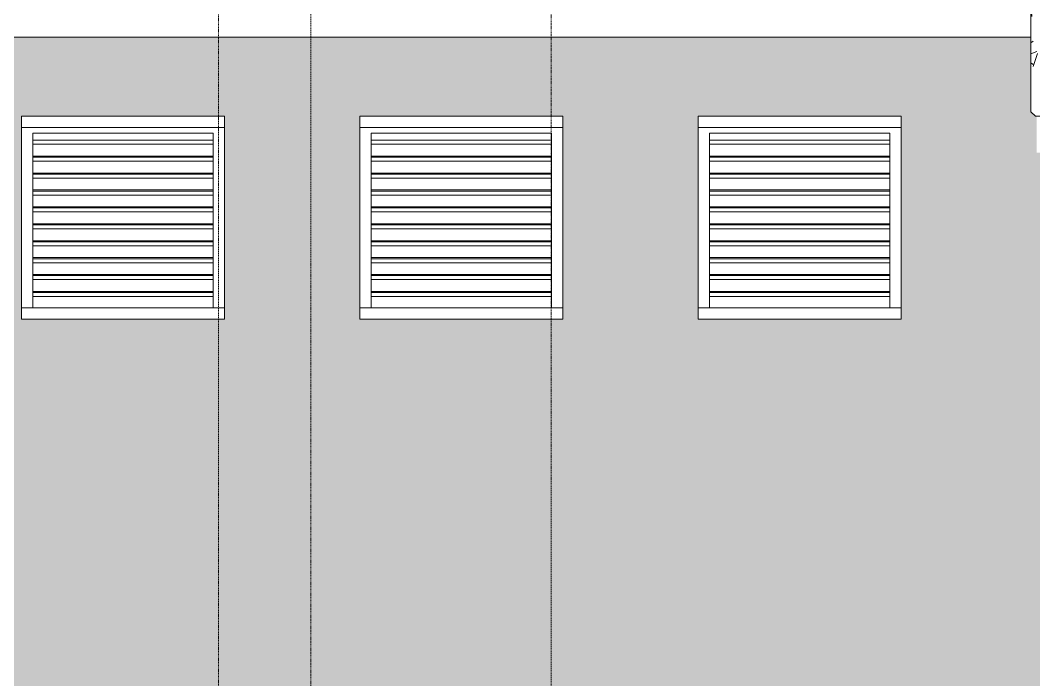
# Model space of a CAD drawing. Header units: inches. Extents: x 9661 to 16490, y -393 to 647.
# Drawn here: x 13594.2 to 13773.9, y -134.9 to -18 of the extents above; entities that cross this region are included whole.
import ezdxf

# ---------------------------------------------------------------- set-up
doc = ezdxf.new("R2010")
doc.units = ezdxf.units.IN
doc.header["$MEASUREMENT"] = 0
doc.linetypes.add('Dash Dot 3_16_', pattern=[0.3125, 0.1875, -0.0625, 0, -0.0625])
for name, color, linetype, lineweight in [('0-3', 55, 'Continuous', 9), ('0-4', 90, 'Continuous', 5), ('A-ANNO-SYMB-1', 150, 'Dash Dot 3_16_', 9), ('A-GLAZ-CURT-1', 55, 'Continuous', 9), ('A-GLAZ-CWMG-1', 55, 'Continuous', 9), ('A-WALL-PATT-1', 55, 'Continuous', 9), ('S-BEAM-1', 45, 'Continuous', 9), ('S-BEAM-2', 7, 'Continuous', 9), ('S-BEAM-3', 55, 'Continuous', 9), ('S-FNDN-1', 55, 'Continuous', 9)]:
    doc.layers.add(name, color=color, linetype=linetype, lineweight=lineweight)

# ---------------------------------------------------------------- blocks, each defined once
blk = doc.blocks.new('034100 - Precast Structural Concrete - Solid Plank - 12_-1875030-BUILDING SECTION - NORTH_SOUTH - LOOKING WEST')
at = {"layer": 'S-BEAM-3'}
blk.add_line((2813.32, -21), (2514.32, -21), dxfattribs=at)
blk = doc.blocks.new('034100 - Precast Structural Concrete - Inverted Tee - IT 28IT31 _11_F _ 11_B SHELF_-1925201-BUILDING SECTION - NORTH_SOUTH - LOOKING WEST')
at = {"layer": 'S-BEAM-1'}
h = blk.add_hatch(dxfattribs=at)
h.set_pattern_fill('FP_59', color=256, style=0, pattern_type=2)
h.set_pattern_definition([(50, (3257.106, 59.024), (27.5427, -2.4099), [2.88, -31.68]), (355, (3257.106, 59.024), (-5.3278, 28.8843), [2.304, -25.344]), (100.451, (3259.402, 58.823), (22.2153, 26.474), [2.448, -26.924]), (46.184, (3257.106, 66.704), (40.982, -6.3564), [4.32, -47.52]), (96.636, (3260.522, 66.175), (35.8907, 37.4062), [3.671, -40.386]), (351.184, (3257.106, 66.704), (35.891, 37.4062), [3.456, -38.016]), (21, (3260.946, 64.784), (22.921, -15.4607), [2.88, -31.68]), (326, (3260.946, 64.784), (9.3435, 27.8457), [2.304, -25.344]), (71.451, (3262.856, 63.496), (32.2648, 12.3844), [2.448, -26.924]), (37.5, (3257.106, 59.024), (0.46686, 12.7827), [1.267, -23.77, 1.267, -24.461, -25.44]), (37.5, (3257.106, 59.024), (0.46686, 12.7827), [-50.765, 1.267, -24.173]), (7.5, (3257.106, 59.024), (10.1016, 15.1451), [1.267, -13.402, 1.267, -23.194, -9.696]), (7.5, (3257.106, 59.024), (10.1016, 15.1451), [-39.13, 1.267, -8.429]), (327.5, (3248.543, 59.024), (20.49916, -0.86578), [1.267, -8.333, 1.267, -28.685, -39.744]), (327.5, (3248.543, 59.024), (20.49916, -0.86578), [-39.552, 1.267, -38.477]), (317.5, (3244.703, 59.024), (22.3948, 3.8443), [1.267, -11.213, 1.267, -18.624, -28.224]), (317.5, (3244.703, 59.024), (22.3948, 3.8443), [-32.371, 1.267, -26.957])])
h.paths.add_polyline_path([(2814.32, -35), (2840.54, -35), (2841.32, -34.21), (2841.32, -15), (2836.32, -15), (2836.32, -4), (2818.32, -4), (2818.32, -15), (2813.32, -15), (2813.32, -34.21), (2814.11, -35)], flags=0)
at = {"layer": 'S-BEAM-2'}
for p, q in [((2836.32, -4), (2818.32, -4)), ((2818.32, -4), (2818.32, -15)), ((2836.32, -15), (2836.32, -4)), ((2818.32, -15), (2813.32, -15)), ((2813.32, -15), (2813.32, -34.21)), ((2841.32, -15), (2836.32, -15)), ((2841.32, -34.21), (2841.32, -15)), ((2813.32, -34.21), (2814.11, -35)), ((2814.11, -35), (2840.54, -35)), ((2840.54, -35), (2841.32, -34.21))]:
    blk.add_line(p, q, dxfattribs=at)
blk = doc.blocks.new('CTR - 1st Phase - Structure_rvt-2-BUILDING SECTION - NORTH_SOUTH - LOOKING WEST')
at = {"layer": 'A-WALL-PATT-1'}
h = blk.add_hatch(dxfattribs=at)
h.set_pattern_fill('FP_39', color=256, style=0, pattern_type=2)
h.set_pattern_definition([(0, (3257.106, 59.024), (15.36, 3.84), [1.267, -10.253, 1.267, -10.253, -61.44]), (0, (3257.106, 59.024), (15.36, 3.84), [-23.04, 1.267, -21.773, 1.267, -10.253, -26.88]), (0, (3257.106, 59.024), (15.36, 3.84), [-57.6, 1.267, -6.413, 1.267, -17.933]), (120, (3262.866, 60.944), (-11.005538, 11.38215), [1.267, -10.253, 1.267, -10.253, -61.44]), (120, (3262.866, 60.944), (-11.005538, 11.38215), [-23.04, 1.267, -21.773, 1.267, -10.253, -26.88]), (120, (3262.866, 60.944), (-11.005538, 11.38215), [-57.6, 1.267, -6.413, 1.267, -17.933]), (240, (3264.786, 68.624), (-4.354462, -15.22215), [1.267, -10.253, 1.267, -10.253, -61.44]), (240, (3264.786, 68.624), (-4.354462, -15.22215), [-23.04, 1.267, -21.773, 1.267, -10.253, -26.88]), (240, (3264.786, 68.624), (-4.354462, -15.22215), [-57.6, 1.267, -6.413, 1.267, -17.933])])
h.paths.add_polyline_path([(3819.32, -162), (3819.32, -162), (3819.2, -162)], flags=0)
h.paths.add_polyline_path([(2731.3, -151.75), (2819.32, -151.75), (2819.32, -44), (2827.02, -44), (2827.02, -41.5), (2814.32, -41.5), (2814.32, -35), (2814.11, -35), (2813.32, -34.21), (2813.32, -21), (2610.02, -21), (2610.02, -151.75), (2730.27, -151.75)], flags=0)
h.paths.add_polyline_path([(2697.78, -71), (2694.32, -71), (2694.32, -35), (2730.32, -35), (2730.32, -71)], flags=0)
h.paths.add_polyline_path([(2664.27, -71), (2634.32, -71), (2634.32, -35), (2670.32, -35), (2670.32, -71)], flags=0)
h.paths.add_polyline_path([(2754.32, -71), (2754.32, -35), (2790.32, -35), (2790.32, -71), (2764.82, -71)], flags=0)
at = {"layer": 'S-FNDN-1'}
for p, q in [((2634.32, -35), (2670.32, -35)), ((2634.32, -71), (2634.32, -35)), ((2670.32, -35), (2670.32, -71)), ((2694.32, -35), (2730.32, -35)), ((2694.32, -71), (2694.32, -35)), ((2730.32, -35), (2730.32, -71)), ((2754.32, -35), (2790.32, -35)), ((2754.32, -71), (2754.32, -35)), ((2790.32, -35), (2790.32, -71)), ((2670.32, -71), (2634.32, -71)), ((2730.32, -71), (2694.32, -71)), ((2790.32, -71), (2754.32, -71))]:
    blk.add_line(p, q, dxfattribs=at)
at = {"layer": '0-3'}
for name in ['034100 - Precast Structural Concrete - Inverted Tee - IT 28IT31 _11_F _ 11_B SHELF_-1925201-BUILDING SECTION - NORTH_SOUTH - LOOKING WEST', '034100 - Precast Structural Concrete - Solid Plank - 12_-1875030-BUILDING SECTION - NORTH_SOUTH - LOOKING WEST']:
    blk.add_blockref(name, (0, 0), dxfattribs=at)
blk = doc.blocks.new('Rectangular Mullion - louver-2514202-BUILDING SECTION - NORTH_SOUTH - LOOKING WEST')
at = {"layer": 'A-GLAZ-CWMG-1'}
for p, q in [((2788.32, -66.27), (2756.32, -66.27)), ((2788.32, -66.98), (2756.32, -66.98))]:
    blk.add_line(p, q, dxfattribs=at)
blk = doc.blocks.new('Rectangular Mullion - louver-V170-BUILDING SECTION - NORTH_SOUTH - LOOKING WEST')
at = {"layer": 'A-GLAZ-CWMG-1'}
for p, q in [((2788.32, -63.27), (2756.32, -63.27)), ((2788.32, -63.98), (2756.32, -63.98)), ((2788.32, -66.08), (2756.32, -66.08))]:
    blk.add_line(p, q, dxfattribs=at)
blk = doc.blocks.new('Rectangular Mullion - Louver Frame-2514203-BUILDING SECTION - NORTH_SOUTH - LOOKING WEST')
at = {"layer": 'A-GLAZ-CWMG-1'}
blk.add_line((2754.32, -69), (2790.32, -69), dxfattribs=at)
blk = doc.blocks.new('Rectangular Mullion - Louver Frame-2514204-BUILDING SECTION - NORTH_SOUTH - LOOKING WEST')
at = {"layer": 'A-GLAZ-CWMG-1'}
blk.add_line((2790.32, -37), (2754.32, -37), dxfattribs=at)
blk = doc.blocks.new('Rectangular Mullion - Louver Frame-2010914-BUILDING SECTION - NORTH_SOUTH - LOOKING WEST')
at = {"layer": 'A-GLAZ-CWMG-1'}
blk.add_line((2756.32, -65), (2756.32, -68), dxfattribs=at)
blk = doc.blocks.new('Rectangular Mullion - Louver Frame-2010916-BUILDING SECTION - NORTH_SOUTH - LOOKING WEST')
at = {"layer": 'A-GLAZ-CWMG-1'}
blk.add_line((2788.32, -68), (2788.32, -65), dxfattribs=at)
blk = doc.blocks.new('Rectangular Mullion - Louver Frame-2010917-BUILDING SECTION - NORTH_SOUTH - LOOKING WEST')
at = {"layer": 'A-GLAZ-CWMG-1'}
for p, q in [((2788.32, -69), (2788.32, -68)), ((2790.32, -69), (2788.32, -69))]:
    blk.add_line(p, q, dxfattribs=at)
blk = doc.blocks.new('Rectangular Mullion - Louver Frame-2010918-BUILDING SECTION - NORTH_SOUTH - LOOKING WEST')
at = {"layer": 'A-GLAZ-CWMG-1'}
for p, q in [((2756.32, -68), (2756.32, -69)), ((2756.32, -69), (2754.32, -69))]:
    blk.add_line(p, q, dxfattribs=at)
blk = doc.blocks.new('Empty Panel - Empty Panel-2514207-BUILDING SECTION - NORTH_SOUTH - LOOKING WEST')
at = {"layer": 'A-GLAZ-CURT-1'}
blk.add_line((2756.32, -38), (2788.32, -38), dxfattribs=at)
blk = doc.blocks.new('Rectangular Mullion - Louver Frame-2514054-BUILDING SECTION - NORTH_SOUTH - LOOKING WEST')
at = {"layer": 'A-GLAZ-CWMG-1'}
blk.add_line((2756.32, -56), (2756.32, -59), dxfattribs=at)
blk = doc.blocks.new('Rectangular Mullion - Louver Frame-2514056-BUILDING SECTION - NORTH_SOUTH - LOOKING WEST')
at = {"layer": 'A-GLAZ-CWMG-1'}
blk.add_line((2788.32, -62), (2788.32, -59), dxfattribs=at)

msp = doc.modelspace()

# ---------------------------------------------------------------- linework, layer by layer
at = {"layer": 'A-ANNO-SYMB-1'}
for p, q in [((13629.2868, -160.2465), (13629.2868, 423.1836)), ((13645.6511, 149.3305), (13645.6511, -162.1568)), ((13688.2779, -162.1568), (13688.2779, 149.3305))]:
    msp.add_line(p, q, dxfattribs=at)

# ---------------------------------------------------------------- block references
at = {"layer": '0-4'}
msp.add_blockref('CTR - 1st Phase - Structure_rvt-2-BUILDING SECTION - NORTH_SOUTH - LOOKING WEST', (10960.0518, 0), dxfattribs=at)
at = {"layer": 'A-GLAZ-CURT-1'}
for p in [(10840.0518, 0), (10900.0518, 0), (10960.0518, 0)]:
    msp.add_blockref('Empty Panel - Empty Panel-2514207-BUILDING SECTION - NORTH_SOUTH - LOOKING WEST', p, dxfattribs=at)
at = {"layer": 'A-GLAZ-CWMG-1'}
for name, p in [('Rectangular Mullion - Louver Frame-2514204-BUILDING SECTION - NORTH_SOUTH - LOOKING WEST', (10840.0518, 0)), ('Rectangular Mullion - Louver Frame-2514204-BUILDING SECTION - NORTH_SOUTH - LOOKING WEST', (10900.0518, 0)), ('Rectangular Mullion - Louver Frame-2514204-BUILDING SECTION - NORTH_SOUTH - LOOKING WEST', (10960.0518, 0)), ('Rectangular Mullion - Louver Frame-2514054-BUILDING SECTION - NORTH_SOUTH - LOOKING WEST', (10840.0518, 18)), ('Rectangular Mullion - louver-V170-BUILDING SECTION - NORTH_SOUTH - LOOKING WEST', (10840.0518, 24)), ('Rectangular Mullion - Louver Frame-2514056-BUILDING SECTION - NORTH_SOUTH - LOOKING WEST', (10840.0518, 21)), ('Rectangular Mullion - Louver Frame-2514054-BUILDING SECTION - NORTH_SOUTH - LOOKING WEST', (10900.0518, 18)), ('Rectangular Mullion - louver-V170-BUILDING SECTION - NORTH_SOUTH - LOOKING WEST', (10900.0518, 24)), ('Rectangular Mullion - Louver Frame-2514056-BUILDING SECTION - NORTH_SOUTH - LOOKING WEST', (10900.0518, 21)), ('Rectangular Mullion - Louver Frame-2514054-BUILDING SECTION - NORTH_SOUTH - LOOKING WEST', (10960.0518, 18)), ('Rectangular Mullion - louver-V170-BUILDING SECTION - NORTH_SOUTH - LOOKING WEST', (10960.0518, 24)), ('Rectangular Mullion - Louver Frame-2514056-BUILDING SECTION - NORTH_SOUTH - LOOKING WEST', (10960.0518, 21)), ('Rectangular Mullion - Louver Frame-2514054-BUILDING SECTION - NORTH_SOUTH - LOOKING WEST', (10840.0518, 15)), ('Rectangular Mullion - Louver Frame-2514056-BUILDING SECTION - NORTH_SOUTH - LOOKING WEST', (10840.0518, 18)), ('Rectangular Mullion - Louver Frame-2514054-BUILDING SECTION - NORTH_SOUTH - LOOKING WEST', (10900.0518, 15)), ('Rectangular Mullion - Louver Frame-2514056-BUILDING SECTION - NORTH_SOUTH - LOOKING WEST', (10900.0518, 18)), ('Rectangular Mullion - Louver Frame-2514054-BUILDING SECTION - NORTH_SOUTH - LOOKING WEST', (10960.0518, 15)), ('Rectangular Mullion - Louver Frame-2514056-BUILDING SECTION - NORTH_SOUTH - LOOKING WEST', (10960.0518, 18)), ('Rectangular Mullion - louver-V170-BUILDING SECTION - NORTH_SOUTH - LOOKING WEST', (10840.0518, 21)), ('Rectangular Mullion - louver-V170-BUILDING SECTION - NORTH_SOUTH - LOOKING WEST', (10900.0518, 21)), ('Rectangular Mullion - louver-V170-BUILDING SECTION - NORTH_SOUTH - LOOKING WEST', (10960.0518, 21)), ('Rectangular Mullion - Louver Frame-2514054-BUILDING SECTION - NORTH_SOUTH - LOOKING WEST', (10840.0518, 12)), ('Rectangular Mullion - Louver Frame-2514056-BUILDING SECTION - NORTH_SOUTH - LOOKING WEST', (10840.0518, 15)), ('Rectangular Mullion - Louver Frame-2514054-BUILDING SECTION - NORTH_SOUTH - LOOKING WEST', (10900.0518, 12)), ('Rectangular Mullion - Louver Frame-2514056-BUILDING SECTION - NORTH_SOUTH - LOOKING WEST', (10900.0518, 15)), ('Rectangular Mullion - Louver Frame-2514054-BUILDING SECTION - NORTH_SOUTH - LOOKING WEST', (10960.0518, 12)), ('Rectangular Mullion - Louver Frame-2514056-BUILDING SECTION - NORTH_SOUTH - LOOKING WEST', (10960.0518, 15)), ('Rectangular Mullion - louver-V170-BUILDING SECTION - NORTH_SOUTH - LOOKING WEST', (10840.0518, 18)), ('Rectangular Mullion - louver-V170-BUILDING SECTION - NORTH_SOUTH - LOOKING WEST', (10900.0518, 18)), ('Rectangular Mullion - louver-V170-BUILDING SECTION - NORTH_SOUTH - LOOKING WEST', (10960.0518, 18)), ('Rectangular Mullion - Louver Frame-2514054-BUILDING SECTION - NORTH_SOUTH - LOOKING WEST', (10840.0518, 9)), ('Rectangular Mullion - louver-V170-BUILDING SECTION - NORTH_SOUTH - LOOKING WEST', (10840.0518, 15)), ('Rectangular Mullion - Louver Frame-2514056-BUILDING SECTION - NORTH_SOUTH - LOOKING WEST', (10840.0518, 12)), ('Rectangular Mullion - Louver Frame-2514054-BUILDING SECTION - NORTH_SOUTH - LOOKING WEST', (10900.0518, 9)), ('Rectangular Mullion - louver-V170-BUILDING SECTION - NORTH_SOUTH - LOOKING WEST', (10900.0518, 15)), ('Rectangular Mullion - Louver Frame-2514056-BUILDING SECTION - NORTH_SOUTH - LOOKING WEST', (10900.0518, 12)), ('Rectangular Mullion - Louver Frame-2514054-BUILDING SECTION - NORTH_SOUTH - LOOKING WEST', (10960.0518, 9)), ('Rectangular Mullion - louver-V170-BUILDING SECTION - NORTH_SOUTH - LOOKING WEST', (10960.0518, 15)), ('Rectangular Mullion - Louver Frame-2514056-BUILDING SECTION - NORTH_SOUTH - LOOKING WEST', (10960.0518, 12)), ('Rectangular Mullion - Louver Frame-2514054-BUILDING SECTION - NORTH_SOUTH - LOOKING WEST', (10840.0518, 6)), ('Rectangular Mullion - Louver Frame-2514056-BUILDING SECTION - NORTH_SOUTH - LOOKING WEST', (10840.0518, 9)), ('Rectangular Mullion - Louver Frame-2514054-BUILDING SECTION - NORTH_SOUTH - LOOKING WEST', (10900.0518, 6)), ('Rectangular Mullion - Louver Frame-2514056-BUILDING SECTION - NORTH_SOUTH - LOOKING WEST', (10900.0518, 9)), ('Rectangular Mullion - Louver Frame-2514054-BUILDING SECTION - NORTH_SOUTH - LOOKING WEST', (10960.0518, 6)), ('Rectangular Mullion - Louver Frame-2514056-BUILDING SECTION - NORTH_SOUTH - LOOKING WEST', (10960.0518, 9)), ('Rectangular Mullion - louver-V170-BUILDING SECTION - NORTH_SOUTH - LOOKING WEST', (10840.0518, 12)), ('Rectangular Mullion - louver-V170-BUILDING SECTION - NORTH_SOUTH - LOOKING WEST', (10900.0518, 12)), ('Rectangular Mullion - louver-V170-BUILDING SECTION - NORTH_SOUTH - LOOKING WEST', (10960.0518, 12)), ('Rectangular Mullion - Louver Frame-2514054-BUILDING SECTION - NORTH_SOUTH - LOOKING WEST', (10840.0518, 3)), ('Rectangular Mullion - Louver Frame-2514056-BUILDING SECTION - NORTH_SOUTH - LOOKING WEST', (10840.0518, 6)), ('Rectangular Mullion - Louver Frame-2514054-BUILDING SECTION - NORTH_SOUTH - LOOKING WEST', (10900.0518, 3)), ('Rectangular Mullion - Louver Frame-2514056-BUILDING SECTION - NORTH_SOUTH - LOOKING WEST', (10900.0518, 6)), ('Rectangular Mullion - Louver Frame-2514054-BUILDING SECTION - NORTH_SOUTH - LOOKING WEST', (10960.0518, 3)), ('Rectangular Mullion - Louver Frame-2514056-BUILDING SECTION - NORTH_SOUTH - LOOKING WEST', (10960.0518, 6)), ('Rectangular Mullion - louver-V170-BUILDING SECTION - NORTH_SOUTH - LOOKING WEST', (10840.0518, 9)), ('Rectangular Mullion - louver-V170-BUILDING SECTION - NORTH_SOUTH - LOOKING WEST', (10900.0518, 9)), ('Rectangular Mullion - louver-V170-BUILDING SECTION - NORTH_SOUTH - LOOKING WEST', (10960.0518, 9)), ('Rectangular Mullion - Louver Frame-2514054-BUILDING SECTION - NORTH_SOUTH - LOOKING WEST', (10840.0518, 0)), ('Rectangular Mullion - louver-V170-BUILDING SECTION - NORTH_SOUTH - LOOKING WEST', (10840.0518, 6)), ('Rectangular Mullion - Louver Frame-2514056-BUILDING SECTION - NORTH_SOUTH - LOOKING WEST', (10840.0518, 3)), ('Rectangular Mullion - Louver Frame-2514054-BUILDING SECTION - NORTH_SOUTH - LOOKING WEST', (10900.0518, 0)), ('Rectangular Mullion - louver-V170-BUILDING SECTION - NORTH_SOUTH - LOOKING WEST', (10900.0518, 6)), ('Rectangular Mullion - Louver Frame-2514056-BUILDING SECTION - NORTH_SOUTH - LOOKING WEST', (10900.0518, 3)), ('Rectangular Mullion - Louver Frame-2514054-BUILDING SECTION - NORTH_SOUTH - LOOKING WEST', (10960.0518, 0)), ('Rectangular Mullion - louver-V170-BUILDING SECTION - NORTH_SOUTH - LOOKING WEST', (10960.0518, 6)), ('Rectangular Mullion - Louver Frame-2514056-BUILDING SECTION - NORTH_SOUTH - LOOKING WEST', (10960.0518, 3)), ('Rectangular Mullion - Louver Frame-2010914-BUILDING SECTION - NORTH_SOUTH - LOOKING WEST', (10840.0518, 6)), ('Rectangular Mullion - Louver Frame-2514056-BUILDING SECTION - NORTH_SOUTH - LOOKING WEST', (10840.0518, 0)), ('Rectangular Mullion - Louver Frame-2010914-BUILDING SECTION - NORTH_SOUTH - LOOKING WEST', (10900.0518, 6)), ('Rectangular Mullion - Louver Frame-2514056-BUILDING SECTION - NORTH_SOUTH - LOOKING WEST', (10900.0518, 0)), ('Rectangular Mullion - Louver Frame-2010914-BUILDING SECTION - NORTH_SOUTH - LOOKING WEST', (10960.0518, 6)), ('Rectangular Mullion - Louver Frame-2514056-BUILDING SECTION - NORTH_SOUTH - LOOKING WEST', (10960.0518, 0)), ('Rectangular Mullion - louver-V170-BUILDING SECTION - NORTH_SOUTH - LOOKING WEST', (10840.0518, 3)), ('Rectangular Mullion - louver-V170-BUILDING SECTION - NORTH_SOUTH - LOOKING WEST', (10900.0518, 3)), ('Rectangular Mullion - louver-V170-BUILDING SECTION - NORTH_SOUTH - LOOKING WEST', (10960.0518, 3)), ('Rectangular Mullion - Louver Frame-2010914-BUILDING SECTION - NORTH_SOUTH - LOOKING WEST', (10840.0518, 3)), ('Rectangular Mullion - Louver Frame-2010916-BUILDING SECTION - NORTH_SOUTH - LOOKING WEST', (10840.0518, 3)), ('Rectangular Mullion - Louver Frame-2010914-BUILDING SECTION - NORTH_SOUTH - LOOKING WEST', (10900.0518, 3)), ('Rectangular Mullion - Louver Frame-2010916-BUILDING SECTION - NORTH_SOUTH - LOOKING WEST', (10900.0518, 3)), ('Rectangular Mullion - Louver Frame-2010914-BUILDING SECTION - NORTH_SOUTH - LOOKING WEST', (10960.0518, 3)), ('Rectangular Mullion - Louver Frame-2010916-BUILDING SECTION - NORTH_SOUTH - LOOKING WEST', (10960.0518, 3)), ('Rectangular Mullion - louver-V170-BUILDING SECTION - NORTH_SOUTH - LOOKING WEST', (10840.0518, 0)), ('Rectangular Mullion - louver-V170-BUILDING SECTION - NORTH_SOUTH - LOOKING WEST', (10900.0518, 0)), ('Rectangular Mullion - louver-V170-BUILDING SECTION - NORTH_SOUTH - LOOKING WEST', (10960.0518, 0)), ('Rectangular Mullion - Louver Frame-2010914-BUILDING SECTION - NORTH_SOUTH - LOOKING WEST', (10840.0518, 0)), ('Rectangular Mullion - louver-2514202-BUILDING SECTION - NORTH_SOUTH - LOOKING WEST', (10840.0518, 0)), ('Rectangular Mullion - Louver Frame-2010916-BUILDING SECTION - NORTH_SOUTH - LOOKING WEST', (10840.0518, 0)), ('Rectangular Mullion - Louver Frame-2010914-BUILDING SECTION - NORTH_SOUTH - LOOKING WEST', (10900.0518, 0)), ('Rectangular Mullion - louver-2514202-BUILDING SECTION - NORTH_SOUTH - LOOKING WEST', (10900.0518, 0)), ('Rectangular Mullion - Louver Frame-2010916-BUILDING SECTION - NORTH_SOUTH - LOOKING WEST', (10900.0518, 0)), ('Rectangular Mullion - Louver Frame-2010914-BUILDING SECTION - NORTH_SOUTH - LOOKING WEST', (10960.0518, 0)), ('Rectangular Mullion - louver-2514202-BUILDING SECTION - NORTH_SOUTH - LOOKING WEST', (10960.0518, 0)), ('Rectangular Mullion - Louver Frame-2010916-BUILDING SECTION - NORTH_SOUTH - LOOKING WEST', (10960.0518, 0)), ('Rectangular Mullion - Louver Frame-2010918-BUILDING SECTION - NORTH_SOUTH - LOOKING WEST', (10840.0518, 0)), ('Rectangular Mullion - Louver Frame-2010917-BUILDING SECTION - NORTH_SOUTH - LOOKING WEST', (10840.0518, 0)), ('Rectangular Mullion - Louver Frame-2010918-BUILDING SECTION - NORTH_SOUTH - LOOKING WEST', (10900.0518, 0)), ('Rectangular Mullion - Louver Frame-2010917-BUILDING SECTION - NORTH_SOUTH - LOOKING WEST', (10900.0518, 0)), ('Rectangular Mullion - Louver Frame-2010918-BUILDING SECTION - NORTH_SOUTH - LOOKING WEST', (10960.0518, 0)), ('Rectangular Mullion - Louver Frame-2010917-BUILDING SECTION - NORTH_SOUTH - LOOKING WEST', (10960.0518, 0)), ('Rectangular Mullion - Louver Frame-2514203-BUILDING SECTION - NORTH_SOUTH - LOOKING WEST', (10840.0518, 0)), ('Rectangular Mullion - Louver Frame-2514203-BUILDING SECTION - NORTH_SOUTH - LOOKING WEST', (10900.0518, 0)), ('Rectangular Mullion - Louver Frame-2514203-BUILDING SECTION - NORTH_SOUTH - LOOKING WEST', (10960.0518, 0))]:
    msp.add_blockref(name, p, dxfattribs=at)

doc.saveas('drawing.dxf')
